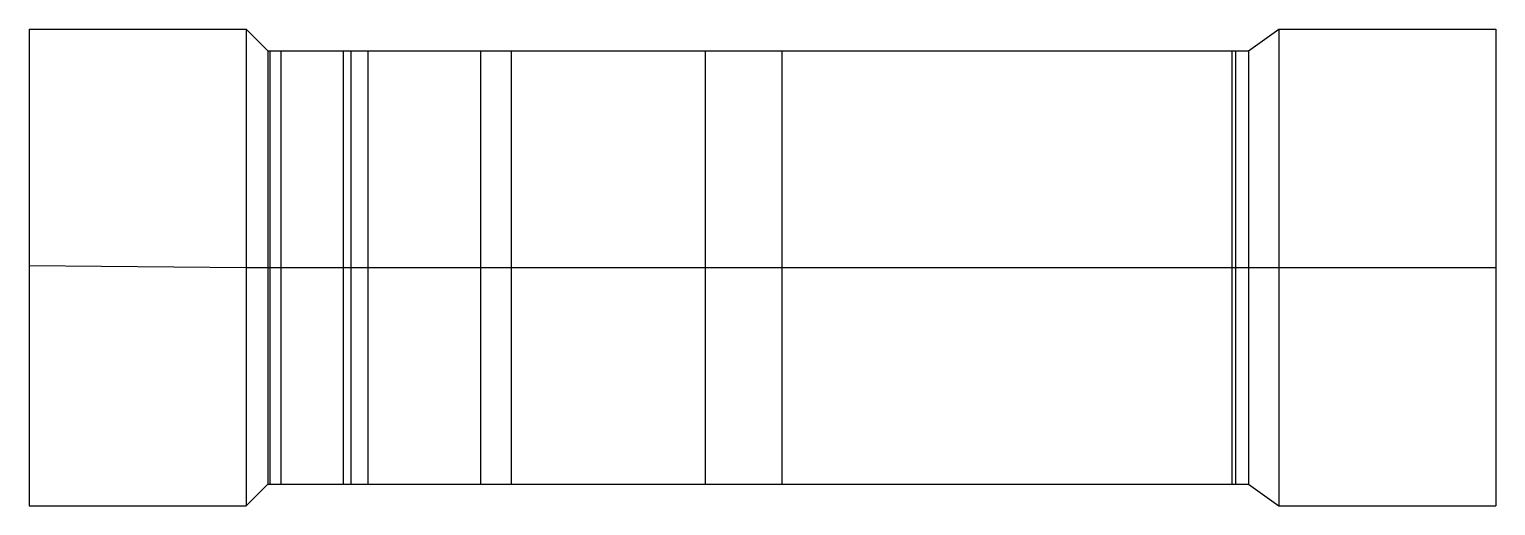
# Model space of a CAD drawing. Header units: millimetres. Extents: x -11.6 to 56, y -11 to 11.
import ezdxf

# ---------------------------------------------------------------- set-up
doc = ezdxf.new("R2010")
doc.units = ezdxf.units.MM
for name, color, linetype in [('AXIS', 2, 'Continuous'), ('LEFT_BOUNDARY', 3, 'Continuous'), ('PROFILES', 30, 'Continuous'), ('RIGHT_BOUNDARY', 4, 'Continuous')]:
    doc.layers.add(name, color=color, linetype=linetype)

msp = doc.modelspace()

# ---------------------------------------------------------------- linework, layer by layer
at = {"layer": 'AXIS', "elevation": 832.1}
msp.add_lwpolyline([(-11.6, 0.1), (-1.6, 0), (-0.6, 0), (-0.5, 0), (0, 0), (2.875, 0), (3.228, 0), (4.024, 0), (9.222, 0), (10.636, 0), (19.586, 0), (23.121, 0), (43.875, 0), (44.05, 0), (44.65, 0), (46.05, 0), (56.05, 0)], dxfattribs=at)
at = {"layer": 'LEFT_BOUNDARY'}
msp.add_polyline3d([(-11.6, 11, 832.101), (-1.6, 11, 832.001), (-0.6, 10, 832.001), (-0.5, 10, 833), (0, 10, 833.5), (2.875, 10, 833.5), (3.228, 10, 837.03), (3.246, 10, 837.137), (3.285, 10, 837.256), (3.342, 10, 837.368), (3.416, 10, 837.47), (3.504, 10, 837.558), (3.504, 10, 837.558), (3.606, 10, 837.632), (3.718, 10, 837.689), (3.837, 10, 837.728), (3.961, 10, 837.748), (4.024, 10, 837.75), (9.222, 10, 837.75), (9.534, 10, 837.725), (9.84, 10, 837.652), (10.13, 10, 837.532), (10.397, 10, 837.368), (10.636, 10, 837.164), (19.586, 10, 828.214), (20.182, 10, 827.705), (20.851, 10, 827.295), (21.576, 10, 826.995), (22.339, 10, 826.812), (23.121, 10, 826.75), (43.875, 10, 826.75), (44.05, 10, 828.5), (44.65, 10, 829.1), (46.05, 11, 829.1), (56.05, 11, 829)], dxfattribs=at)
at = {"layer": 'PROFILES'}
for points in [[(-11.6, 11, 832.101), (-11.6, 0.1, 832.001), (-11.6, -11, 832.101)], [(-1.6, 11, 832.001), (-1.6, 0, 832.001), (-1.6, -11, 832.001)], [(46.05, 11, 829.1), (46.05, 0, 829.1), (46.05, -11, 829.1)], [(56.05, 11, 829), (56.05, 0, 829), (56.05, -11, 829)], [(-0.6, 10, 832.001), (-0.6, 0, 832.001), (-0.6, -10, 832.001)], [(-0.5, 10, 833), (-0.5, 0, 833), (-0.5, -10, 833)], [(0, 10, 833.5), (0, 0, 833.5), (0, -10, 833.5)], [(2.875, 10, 833.5), (2.875, 0, 833.5), (2.875, -10, 833.5)], [(3.228, 10, 837.03), (3.228, 0, 837.03), (3.228, -10, 837.03)], [(4.024, 10, 837.75), (4.024, 0, 837.75), (4.024, -10, 837.75)], [(9.222, 10, 837.75), (9.222, 0, 837.75), (9.222, -10, 837.75)], [(10.636, 10, 837.164), (10.636, 0, 837.164), (10.636, -10, 837.164)], [(19.586, 10, 828.214), (19.586, 0, 828.214), (19.586, -10, 828.214)], [(23.121, 10, 826.75), (23.121, 0, 826.75), (23.121, -10, 826.75)], [(43.875, 10, 826.75), (43.875, 0, 826.75), (43.875, -10, 826.75)], [(44.05, 10, 828.5), (44.05, 0, 828.5), (44.05, -10, 828.5)], [(44.65, 10, 829.1), (44.65, 0, 829.1), (44.65, -10, 829.1)]]:
    msp.add_polyline3d(points, dxfattribs=at)
at = {"layer": 'RIGHT_BOUNDARY'}
msp.add_polyline3d([(-11.6, -11, 832.101), (-1.6, -11, 832.001), (-0.6, -10, 832.001), (-0.5, -10, 833), (0, -10, 833.5), (2.875, -10, 833.5), (3.228, -10, 837.03), (3.246, -10, 837.137), (3.285, -10, 837.256), (3.342, -10, 837.368), (3.416, -10, 837.47), (3.504, -10, 837.558), (3.504, -10, 837.558), (3.606, -10, 837.632), (3.718, -10, 837.689), (3.837, -10, 837.728), (3.961, -10, 837.748), (4.024, -10, 837.75), (9.222, -10, 837.75), (9.534, -10, 837.725), (9.84, -10, 837.652), (10.13, -10, 837.532), (10.397, -10, 837.368), (10.636, -10, 837.164), (19.586, -10, 828.214), (20.182, -10, 827.705), (20.851, -10, 827.295), (21.576, -10, 826.995), (22.339, -10, 826.812), (23.121, -10, 826.75), (43.875, -10, 826.75), (44.05, -10, 828.5), (44.65, -10, 829.1), (46.05, -11, 829.1), (56.05, -11, 829)], dxfattribs=at)

doc.saveas('drawing.dxf')
